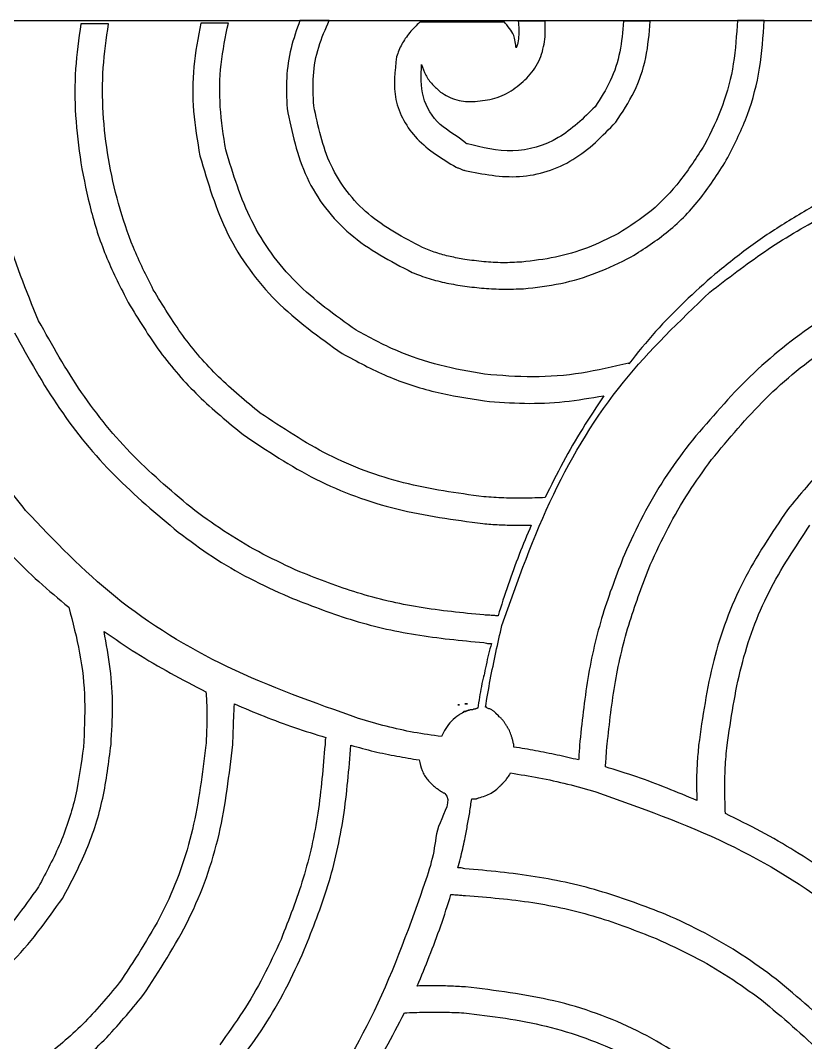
# Model space of a CAD drawing. Extents: x 0 to 371, y 0 to 260.
# Drawn here: x 257.6 to 281.68, y 228.61 to 259.95 of the extents above; entities that cross this region are included whole.
import ezdxf

# ---------------------------------------------------------------- set-up
doc = ezdxf.new("R2010")
doc.units = 0
doc.layers.add('Layer_1', color=7, linetype='CONTINUOUS')

msp = doc.modelspace()

# ---------------------------------------------------------------- linework, layer by layer
at = {"layer": 'Layer_1', "color": 7}
for points in [[(0.02646, 259.95312), (370.443122, 259.95312), (370.443122, 0.661457), (0.02646, 0.661457)], [(264.1601, 238.99802)], [(271.012917, 238.971665), (271.065622, 238.971665), (271.012917, 238.971665)], [(271.224266, 238.99802), (271.303852, 238.99802), (271.224266, 238.99802)], [(271.177249, 238.743256)], [(271.254746, 238.767026)], [(271.303852, 238.786664)], [(267.731977, 237.72833)], [(272.626769, 236.881354)], [(270.801038, 233.150832)], [(270.295128, 229.545884)]]:
    msp.add_lwpolyline(points, close=True, dxfattribs=at)
for points in [[(260.297286, 259.847393), (259.45031, 259.847393)], [(263.974582, 259.873748), (263.128122, 259.873748)], [(267.070519, 259.95333), (266.17083, 259.95333), (266.17083, 259.95333)], [(272.468125, 259.873748), (272.441243, 259.900103), (271.2775, 259.900103), (269.848644, 259.900103)], [(273.685102, 259.926458), (272.865, 259.926458), (272.865, 259.926458)], [(276.912807, 259.926458), (276.092705, 259.926458)], [(280.405625, 259.95333), (279.584993, 259.95333)], [(271.250618, 257.466143), (271.462497, 257.466143)], [(276.251349, 249.422707), (276.251349, 249.449062)], [(271.806667, 239.844997), (271.806667, 239.871352)], [(271.436144, 238.813019), (271.409792, 238.813019)], [(271.885724, 238.892084), (271.859372, 238.892084)], [(271.224266, 238.759792), (271.197913, 238.759792)], [(272.282599, 238.601145), (272.256247, 238.6275), (272.17666, 238.707082)], [(272.732708, 237.675104), (272.732708, 237.72833)], [(272.414891, 236.590415), (272.494477, 236.669997)], [(272.203542, 236.378542), (272.229894, 236.405414), (272.308952, 236.484479)], [(271.436144, 236.087604), (271.568436, 236.087604)]]:
    msp.add_lwpolyline(points, dxfattribs=at)
for points, knots in [([(258.153749, 250.745623), (257.776163, 251.66506), (256.999948, 253.555174), (256.580506, 256.670752), (256.729321, 258.781444), (256.804477, 259.847393)], [0, 0, 0, 0, 2.973144, 6.111986, 9.314545, 9.314545, 9.314545, 9.314545]), ([(259.45031, 259.847393), (259.386747, 259.388134), (259.257886, 258.457087), (259.261541, 257.025332), (259.386921, 256.070463), (259.45031, 255.587705)], [0, 0, 0, 0, 1.389803, 2.817523, 4.277442, 4.277442, 4.277442, 4.277442]), ([(261.672913, 251.69802), (261.459227, 252.12535), (261.033883, 252.975955), (260.584354, 254.330276), (260.272328, 255.712499), (260.114817, 257.108564), (260.10378, 258.495178), (260.233193, 259.39951), (260.297286, 259.847393)], [0, 0, 0, 0, 1.431756, 2.849919, 4.267886, 5.676187, 7.05785, 8.413585, 8.413585, 8.413585, 8.413585]), ([(263.128122, 259.873748), (263.043295, 259.429316), (262.873216, 258.538228), (262.870505, 257.159883), (263.024209, 256.255434), (263.101767, 255.799062)], [0, 0, 0, 0, 1.355403, 2.717584, 4.104984, 4.104984, 4.104984, 4.104984]), ([(263.895517, 255.98458), (263.826708, 256.423188), (263.690541, 257.291165), (263.713884, 258.606982), (263.888052, 259.453288), (263.974582, 259.873748)], [0, 0, 0, 0, 1.330528, 2.633032, 3.919066, 3.919066, 3.919066, 3.919066]), ([(266.17083, 259.95333), (266.070027, 259.67185), (265.866188, 259.102656), (265.736669, 258.186808), (265.761412, 257.567965), (265.773955, 257.25427)], [0, 0, 0, 0, 0.895389, 1.810613, 2.751475, 2.751475, 2.751475, 2.751475]), ([(266.594057, 257.333852), (266.577866, 257.640846), (266.545838, 258.248119), (266.712103, 259.143103), (266.952124, 259.685688), (267.070519, 259.95333)], [0, 0, 0, 0, 0.920263, 1.820399, 2.696632, 2.696632, 2.696632, 2.696632]), ([(269.848644, 259.900103), (269.795047, 259.851762), (269.684673, 259.752209), (269.536052, 259.581969), (269.444476, 259.458988), (269.398535, 259.397292)], [0, 0, 0, 0, 0.216381, 0.445603, 0.676362, 0.676362, 0.676362, 0.676362]), ([(272.838118, 259.21229), (272.836379, 259.203195), (272.832769, 259.184321), (272.817123, 259.161293), (272.795483, 259.035481), (272.767396, 259.483632), (272.640556, 259.640379), (272.525904, 259.795549), (272.468125, 259.873748)], [0, 0, 0, 0, 0.027378, 0.056811, 0.084189, 0.365043, 0.637236, 0.913769, 0.913769, 0.913769, 0.913769]), ([(272.865, 259.926458), (272.871978, 259.847201), (272.885918, 259.688858), (272.880564, 259.44873), (272.85232, 259.291399), (272.838118, 259.21229)], [0, 0, 0, 0, 0.238646, 0.476776, 0.717609, 0.717609, 0.717609, 0.717609]), ([(273.605516, 259.000417), (273.628509, 259.099607), (273.674991, 259.300124), (273.70087, 259.61165), (273.690385, 259.820982), (273.685102, 259.926458)], [0, 0, 0, 0, 0.305202, 0.616976, 0.933617, 0.933617, 0.933617, 0.933617]), ([(276.092705, 259.926458), (276.066525, 259.612138), (276.014535, 258.98793), (275.724082, 258.087409), (275.387138, 257.566744), (275.219368, 257.307497)], [0, 0, 0, 0, 0.944684, 1.876044, 2.799671, 2.799671, 2.799671, 2.799671]), ([(275.854474, 256.83104), (276.055661, 257.136145), (276.459748, 257.748951), (276.819985, 258.811792), (276.881682, 259.552686), (276.912807, 259.926458)], [0, 0, 0, 0, 1.093508, 2.196321, 3.319114, 3.319114, 3.319114, 3.319114]), ([(279.584993, 259.95333), (279.557116, 259.508812), (279.501706, 258.625286), (279.171554, 257.328709), (278.777421, 256.539003), (278.579894, 256.143227)], [0, 0, 0, 0, 1.334722, 2.652903, 3.977261, 3.977261, 3.977261, 3.977261]), ([(279.294057, 255.746352), (279.509402, 256.181958), (279.941068, 257.055149), (280.311217, 258.484794), (280.37407, 259.462494), (280.405625, 259.95333)], [0, 0, 0, 0, 1.455243, 2.917092, 4.390865, 4.390865, 4.390865, 4.390865]), ([(269.398535, 259.397292), (269.362945, 259.340057), (269.290016, 259.222774), (269.19947, 259.037269), (269.15547, 258.905978), (269.133952, 258.84177)], [0, 0, 0, 0, 0.202151, 0.414237, 0.617239, 0.617239, 0.617239, 0.617239]), ([(273.129583, 258.180312), (273.198088, 258.261352), (273.334869, 258.423163), (273.506554, 258.695287), (273.572408, 258.898334), (273.605516, 259.000417)], [0, 0, 0, 0, 0.318407, 0.635751, 0.95661, 0.95661, 0.95661, 0.95661]), ([(269.133952, 258.84177), (269.080058, 258.39831), (268.970115, 257.493654), (269.711339, 256.201068), (270.53252, 255.710564), (270.959682, 255.455413)], [0, 0, 0, 0, 1.313198, 2.678917, 4.15952, 4.15952, 4.15952, 4.15952]), ([(271.303852, 256.169582), (271.295089, 256.171241), (271.278551, 256.174373), (271.261685, 256.18615), (271.012587, 256.406755), (270.407202, 256.693865), (269.856213, 257.596081), (269.886255, 258.266626), (269.901349, 258.603542)], [0, 0, 0, 0, 0.026458, 0.049935, 0.060396, 1.026437, 2.012902, 3.009078, 3.009078, 3.009078, 3.009078]), ([(269.901349, 258.603542), (269.938181, 258.492406), (270.011883, 258.27002), (270.223533, 257.986395), (270.397386, 257.833189), (270.48375, 257.757082)], [0, 0, 0, 0, 0.349372, 0.699101, 1.044335, 1.044335, 1.044335, 1.044335]), ([(271.462497, 257.466143), (271.667306, 257.483955), (272.079775, 257.519826), (272.663184, 257.766969), (272.974427, 258.042806), (273.129583, 258.180312)], [0, 0, 0, 0, 0.614531, 1.237619, 1.856988, 1.856988, 1.856988, 1.856988]), ([(270.48375, 257.757082), (270.560191, 257.707489), (270.715467, 257.606751), (270.977048, 257.509648), (271.160201, 257.480522), (271.250618, 257.466143)], [0, 0, 0, 0, 0.272819, 0.554182, 0.828511, 0.828511, 0.828511, 0.828511]), ([(269.927702, 252.994582), (269.346852, 253.296452), (268.204509, 253.890132), (266.986175, 255.467336), (266.72499, 256.710598), (266.594057, 257.333852)], [0, 0, 0, 0, 1.9493, 3.833639, 5.727839, 5.727839, 5.727839, 5.727839]), ([(275.219368, 257.307497), (274.868478, 256.958151), (274.170776, 256.263518), (272.703145, 255.822553), (271.765143, 256.05518), (271.303852, 256.169582)], [0, 0, 0, 0, 1.472356, 2.927602, 4.335777, 4.335777, 4.335777, 4.335777]), ([(265.773955, 257.25427), (265.925243, 256.529719), (266.226364, 255.087581), (267.630176, 253.262088), (268.944763, 252.575065), (269.610413, 252.227187)], [0, 0, 0, 0, 2.201612, 4.382062, 6.618671, 6.618671, 6.618671, 6.618671]), ([(271.224266, 255.349477), (271.783893, 255.241373), (272.911016, 255.023646), (274.636043, 255.576943), (275.446462, 256.411085), (275.854474, 256.83104)], [0, 0, 0, 0, 1.692191, 3.408176, 5.14806, 5.14806, 5.14806, 5.14806]), ([(278.579894, 256.143227), (278.339658, 255.766101), (277.870723, 255.02996), (276.982181, 254.089124), (276.278551, 253.638454), (275.934061, 253.417812)], [0, 0, 0, 0, 1.340314, 2.616258, 3.840153, 3.840153, 3.840153, 3.840153]), ([(263.101767, 255.799062), (263.343836, 254.981944), (263.826176, 253.35378), (265.366193, 251.237105), (266.760906, 250.243373), (267.467394, 249.74)], [0, 0, 0, 0, 2.544261, 5.069617, 7.66199, 7.66199, 7.66199, 7.66199]), ([(267.890622, 250.454685), (267.248253, 250.913756), (265.976327, 251.822743), (264.575765, 253.756763), (264.122613, 255.240838), (263.895517, 255.98458)], [0, 0, 0, 0, 2.359118, 4.671187, 6.993908, 6.993908, 6.993908, 6.993908]), ([(276.330936, 252.703644), (276.71928, 252.952433), (277.509804, 253.458876), (278.513738, 254.502109), (279.030654, 255.326347), (279.294057, 255.746352)], [0, 0, 0, 0, 1.380368, 2.809915, 4.295235, 4.295235, 4.295235, 4.295235]), ([(259.45031, 255.587705), (259.545423, 255.089302), (259.735184, 254.094922), (260.217191, 252.650205), (260.67614, 251.750706), (260.905519, 251.301145)], [0, 0, 0, 0, 1.521336, 3.035266, 4.547924, 4.547924, 4.547924, 4.547924]), ([(270.959682, 255.455413), (270.988554, 255.444612), (271.048694, 255.422112), (271.135254, 255.382778), (271.195394, 255.360279), (271.224266, 255.349477)], [0, 0, 0, 0, 0.092457, 0.192584, 0.28504, 0.28504, 0.28504, 0.28504]), ([(278.738538, 251.618955), (279.289381, 252.044367), (280.395376, 252.898519), (282.214102, 253.983983), (283.509001, 254.55732), (284.162496, 254.846665)], [0, 0, 0, 0, 2.086879, 4.19008, 6.332928, 6.332928, 6.332928, 6.332928]), ([(282.39, 254.529372), (281.979752, 254.294977), (281.162288, 253.827921), (279.986897, 253.052117), (279.259336, 252.46615), (278.897182, 252.174477)], [0, 0, 0, 0, 1.417397, 2.824316, 4.218705, 4.218705, 4.218705, 4.218705]), ([(275.934061, 253.417812), (275.623056, 253.264665), (275.004301, 252.959976), (274.003207, 252.664444), (273.316417, 252.585014), (272.97041, 252.544997)], [0, 0, 0, 0, 1.038858, 2.066845, 3.110595, 3.110595, 3.110595, 3.110595]), ([(271.224266, 252.624062), (271.074665, 252.6524), (270.776978, 252.708789), (270.339843, 252.823068), (270.064113, 252.937814), (269.927702, 252.994582)], [0, 0, 0, 0, 0.456848, 0.909075, 1.351861, 1.351861, 1.351861, 1.351861]), ([(272.97041, 252.544997), (272.776411, 252.534193), (272.388247, 252.512575), (271.804547, 252.550802), (271.418028, 252.599599), (271.224266, 252.624062)], [0, 0, 0, 0, 0.582422, 1.165344, 1.751305, 1.751305, 1.751305, 1.751305]), ([(273.023644, 251.724375), (273.407511, 251.768131), (274.173679, 251.855465), (275.289151, 252.192875), (275.982698, 252.532909), (276.330936, 252.703644)], [0, 0, 0, 0, 1.157468, 2.310219, 3.472746, 3.472746, 3.472746, 3.472746]), ([(269.610413, 252.227187), (269.782061, 252.161693), (270.128053, 252.029676), (270.670172, 251.89397), (271.039259, 251.834011), (271.224266, 251.803957)], [0, 0, 0, 0, 0.550775, 1.1102, 1.672438, 1.672438, 1.672438, 1.672438]), ([(278.897182, 252.174477), (278.582886, 251.895231), (277.951494, 251.334254), (277.059494, 250.421194), (276.521951, 249.757043), (276.251349, 249.422707)], [0, 0, 0, 0, 1.261157, 2.533544, 3.823379, 3.823379, 3.823379, 3.823379]), ([(284.215201, 251.988958), (283.429351, 251.550179), (281.869277, 250.679111), (279.803774, 248.975111), (278.667536, 247.629784), (278.103432, 246.961875)], [0, 0, 0, 0, 2.696804, 5.35371, 7.973322, 7.973322, 7.973322, 7.973322]), ([(264.953853, 247.914788), (264.516094, 248.272667), (263.646992, 248.983178), (262.541966, 250.264069), (261.963085, 251.219232), (261.672913, 251.69802)], [0, 0, 0, 0, 1.694249, 3.363668, 5.041544, 5.041544, 5.041544, 5.041544]), ([(271.224266, 251.803957), (271.420702, 251.780978), (271.816611, 251.734667), (272.417839, 251.708593), (272.821119, 251.719099), (273.023644, 251.724375)], [0, 0, 0, 0, 0.593205, 1.195574, 1.803254, 1.803254, 1.803254, 1.803254]), ([(272.362186, 241.405625), (272.844224, 242.766165), (273.777376, 245.399961), (275.912832, 248.91915), (277.815084, 250.736646), (278.738538, 251.618955)], [0, 0, 0, 0, 4.325923, 8.374321, 12.193813, 12.193813, 12.193813, 12.193813]), ([(260.905519, 251.301145), (261.216857, 250.788587), (261.838418, 249.765306), (263.031966, 248.403071), (263.958654, 247.638055), (264.424683, 247.25333)], [0, 0, 0, 0, 1.796894, 3.587355, 5.398685, 5.398685, 5.398685, 5.398685]), ([(278.791243, 246.485935), (279.32375, 247.126099), (280.397601, 248.417049), (282.379338, 250.024816), (283.864757, 250.856411), (284.612076, 251.27479)], [0, 0, 0, 0, 2.494016, 5.029417, 7.596492, 7.596492, 7.596492, 7.596492]), ([(262.94312, 244.92479), (262.303594, 245.461921), (261.017112, 246.542423), (259.403326, 248.51777), (258.571966, 249.99999), (258.153749, 250.745623)], [0, 0, 0, 0, 2.50194, 5.032952, 7.595052, 7.595052, 7.595052, 7.595052]), ([(271.833019, 249.105413), (271.374204, 249.185045), (270.454625, 249.344647), (269.121671, 249.791291), (268.300198, 250.233971), (267.890622, 250.454685)], [0, 0, 0, 0, 1.39603, 2.797992, 4.192055, 4.192055, 4.192055, 4.192055]), ([(257.756874, 244.92479), (257.331461, 245.475633), (256.477309, 246.581628), (255.391846, 248.400354), (254.818509, 249.695253), (254.529163, 250.348748)], [0, 0, 0, 0, 2.086879, 4.19008, 6.332929, 6.332929, 6.332929, 6.332929]), ([(257.413225, 250.375103), (257.852205, 249.587562), (258.723599, 248.024256), (260.421832, 245.952422), (261.771721, 244.822816), (262.440308, 244.263332)], [0, 0, 0, 0, 2.701851, 5.363294, 7.97507, 7.97507, 7.97507, 7.97507]), ([(267.467394, 249.74), (267.920559, 249.496439), (268.827821, 249.008814), (270.305638, 248.528292), (271.323719, 248.365986), (271.833019, 248.284792)], [0, 0, 0, 0, 1.541296, 3.085767, 4.63181, 4.63181, 4.63181, 4.63181]), ([(276.251349, 249.449062), (275.769976, 249.334538), (274.806568, 249.105333), (273.31723, 248.983297), (272.328136, 249.064677), (271.833019, 249.105413)], [0, 0, 0, 0, 1.483276, 2.968589, 4.457328, 4.457328, 4.457328, 4.457328]), ([(271.833019, 248.284792), (272.240306, 248.253087), (273.054565, 248.189702), (274.279952, 248.242414), (275.083262, 248.376883), (275.483952, 248.443955)], [0, 0, 0, 0, 1.224908, 2.448871, 3.666968, 3.666968, 3.666968, 3.666968]), ([(275.483952, 248.443955), (275.266654, 248.113353), (274.829559, 247.448343), (274.225055, 246.408082), (273.866017, 245.685677), (273.685102, 245.321665)], [0, 0, 0, 0, 1.186762, 2.387184, 3.606428, 3.606428, 3.606428, 3.606428]), ([(285.168125, 248.47031), (284.655528, 248.158966), (283.632148, 247.537378), (282.269671, 246.343909), (281.504553, 245.417181), (281.119788, 244.951145)], [0, 0, 0, 0, 1.797008, 3.587659, 5.399077, 5.399077, 5.399077, 5.399077]), ([(271.806667, 245.34802), (270.981073, 245.461578), (269.341532, 245.687093), (266.998942, 246.551812), (265.634335, 247.461272), (264.953853, 247.914788)], [0, 0, 0, 0, 2.496058, 4.956903, 7.404651, 7.404651, 7.404651, 7.404651]), ([(264.424683, 247.25333), (265.153121, 246.76788), (266.61554, 245.793286), (269.132187, 244.877292), (270.892872, 244.644952), (271.779785, 244.527915)], [0, 0, 0, 0, 2.619892, 5.259721, 7.93925, 7.93925, 7.93925, 7.93925]), ([(278.103432, 246.961875), (277.846828, 246.614993), (277.329382, 245.915499), (276.672598, 244.776575), (276.304071, 243.976955), (276.119057, 243.575519)], [0, 0, 0, 0, 1.293676, 2.608719, 3.934509, 3.934509, 3.934509, 3.934509]), ([(276.912807, 243.257709), (277.088697, 243.639644), (277.438615, 244.399475), (278.06773, 245.479973), (278.550948, 246.151833), (278.791243, 246.485935)], [0, 0, 0, 0, 1.261043, 2.508743, 3.742939, 3.742939, 3.742939, 3.742939]), ([(273.685102, 245.321665), (273.473812, 245.314682), (273.053257, 245.300782), (272.426299, 245.305242), (272.012023, 245.333843), (271.806667, 245.34802)], [0, 0, 0, 0, 0.634212, 1.262339, 1.879756, 1.879756, 1.879756, 1.879756]), ([(267.970208, 238.548435), (266.609667, 239.030474), (263.97587, 239.963625), (260.456679, 242.099083), (258.639183, 244.001336), (257.756874, 244.92479)], [0, 0, 0, 0, 4.325927, 8.374326, 12.193819, 12.193819, 12.193819, 12.193819]), ([(266.17083, 243.046352), (265.788935, 243.222236), (265.029215, 243.572129), (263.948927, 244.201313), (263.27718, 244.684501), (262.94312, 244.92479)], [0, 0, 0, 0, 1.260923, 2.508409, 3.742495, 3.742495, 3.742495, 3.742495]), ([(281.119788, 244.951145), (280.641063, 244.237689), (279.677887, 242.802243), (278.765849, 240.331264), (278.518746, 238.599832), (278.394368, 237.72833)], [0, 0, 0, 0, 2.571407, 5.173575, 7.810764, 7.810764, 7.810764, 7.810764]), ([(271.779785, 244.527915), (271.945001, 244.513695), (272.273112, 244.485454), (272.767812, 244.47548), (273.096565, 244.475297), (273.261875, 244.475205)], [0, 0, 0, 0, 0.49735, 0.987713, 1.483675, 1.483675, 1.483675, 1.483675]), ([(273.261875, 244.475205), (273.136887, 244.17588), (272.884895, 243.572401), (272.541688, 242.647032), (272.344099, 242.015004), (272.244869, 241.697597)], [0, 0, 0, 0, 0.973082, 1.961866, 2.959409, 2.959409, 2.959409, 2.959409]), ([(279.267705, 237.72833), (279.387096, 238.540375), (279.624483, 240.15497), (280.466376, 242.464259), (281.362325, 243.807589), (281.807599, 244.475205)], [0, 0, 0, 0, 2.45932, 4.889889, 7.291337, 7.291337, 7.291337, 7.291337]), ([(256.539894, 244.448334), (256.794404, 244.153168), (257.306601, 243.559154), (258.158725, 242.730629), (258.77069, 242.219721), (259.07979, 241.961664)], [0, 0, 0, 0, 1.168837, 2.352252, 3.560033, 3.560033, 3.560033, 3.560033]), ([(262.440308, 244.263332), (262.785276, 244.006871), (263.480851, 243.489757), (264.617536, 242.828186), (265.420944, 242.463248), (265.82666, 242.278957)], [0, 0, 0, 0, 1.288889, 2.598853, 3.935252, 3.935252, 3.935252, 3.935252]), ([(276.119057, 243.575519), (275.883485, 242.96729), (275.405774, 241.733882), (274.95636, 239.765846), (274.815075, 238.413864), (274.743436, 237.72833)], [0, 0, 0, 0, 1.954953, 3.964391, 6.031376, 6.031376, 6.031376, 6.031376]), ([(275.589891, 237.754685), (275.661604, 238.398764), (275.803307, 239.671439), (276.242012, 241.521307), (276.691402, 242.684585), (276.912807, 243.257709)], [0, 0, 0, 0, 1.943253, 3.839796, 5.681605, 5.681605, 5.681605, 5.681605]), ([(271.806667, 241.723435), (271.145238, 241.788087), (269.839346, 241.915732), (267.942414, 242.353195), (266.754998, 242.817788), (266.17083, 243.046352)], [0, 0, 0, 0, 1.992711, 3.934312, 5.814503, 5.814503, 5.814503, 5.814503]), ([(265.82666, 242.278957), (266.447993, 242.034482), (267.709897, 241.537962), (269.723457, 241.074972), (271.107558, 240.943078), (271.806667, 240.876459)], [0, 0, 0, 0, 2.001242, 4.064446, 6.170165, 6.170165, 6.170165, 6.170165]), ([(259.07979, 241.961664), (259.203238, 241.495831), (259.450487, 240.562829), (259.603924, 239.118152), (259.554526, 238.155274), (259.529892, 237.675104)], [0, 0, 0, 0, 1.444513, 2.893172, 4.334216, 4.334216, 4.334216, 4.334216]), ([(272.244869, 241.697597), (272.19914, 241.699571), (272.104039, 241.703676), (271.958408, 241.719072), (271.857834, 241.721964), (271.806667, 241.723435)], [0, 0, 0, 0, 0.137291, 0.285517, 0.439029, 0.439029, 0.439029, 0.439029]), ([(271.859372, 238.892084), (271.906891, 239.174316), (272.001854, 239.738323), (272.176215, 240.5751), (272.300415, 241.129766), (272.362186, 241.405625)], [0, 0, 0, 0, 0.858539, 1.715687, 2.563775, 2.563775, 2.563775, 2.563775]), ([(260.376352, 237.754685), (260.3994, 238.142252), (260.445406, 238.915879), (260.371088, 240.078562), (260.233707, 240.839859), (260.164995, 241.220624)], [0, 0, 0, 0, 1.164036, 2.323554, 3.483782, 3.483782, 3.483782, 3.483782]), ([(260.164995, 241.220624), (260.490881, 240.995661), (261.149414, 240.54107), (262.196328, 239.929808), (262.921201, 239.556703), (263.286769, 239.36854)], [0, 0, 0, 0, 1.187646, 2.399927, 3.63333, 3.63333, 3.63333, 3.63333]), ([(271.806667, 240.876459), (271.832928, 240.869352), (271.884822, 240.855309), (271.965081, 240.850246), (272.017961, 240.850151), (272.044368, 240.850103)], [0, 0, 0, 0, 0.081416, 0.16088, 0.240151, 0.240151, 0.240151, 0.240151]), ([(272.044368, 240.850103), (272.012358, 240.742099), (271.947669, 240.523829), (271.880688, 240.185724), (271.831478, 239.959206), (271.806667, 239.844997)], [0, 0, 0, 0, 0.337756, 0.682584, 1.033247, 1.033247, 1.033247, 1.033247]), ([(271.806667, 239.871352), (271.782025, 239.759123), (271.733311, 239.537264), (271.673726, 239.201494), (271.638751, 238.978172), (271.621141, 238.865728)], [0, 0, 0, 0, 0.344675, 0.68137, 1.022816, 1.022816, 1.022816, 1.022816]), ([(263.286769, 239.36854), (263.299336, 239.185714), (263.324319, 238.822285), (263.312543, 238.274736), (263.295393, 237.911175), (263.286769, 237.72833)], [0, 0, 0, 0, 0.549499, 1.092317, 1.641533, 1.641533, 1.641533, 1.641533]), ([(264.106874, 237.754685), (264.114093, 237.889545), (264.128737, 238.163082), (264.138579, 238.577847), (264.152891, 238.85728), (264.1601, 238.99802)], [0, 0, 0, 0, 0.405139, 0.821744, 1.244502, 1.244502, 1.244502, 1.244502]), ([(264.1601, 238.99802), (264.462188, 238.869081), (265.069118, 238.610028), (266.004753, 238.264783), (266.642906, 238.066161), (266.96458, 237.966042)], [0, 0, 0, 0, 0.985277, 1.979537, 2.990115, 2.990115, 2.990115, 2.990115]), ([(271.409792, 238.813019), (271.394464, 238.811893), (271.367142, 238.809888), (271.33407, 238.792376), (271.306246, 238.78863), (271.283684, 238.778591), (271.268189, 238.776728), (271.249063, 238.752853), (271.251117, 238.763006), (271.253242, 238.764548), (271.256807, 238.769842), (271.245104, 238.760738), (271.236764, 238.7606), (271.228797, 238.760085), (271.224266, 238.759792)], [0, 0, 0, 0, 0.045619, 0.081319, 0.109622, 0.1305, 0.150673, 0.169716, 0.172877, 0.175477, 0.178216, 0.187204, 0.197038, 0.210012, 0.210012, 0.210012, 0.210012]), ([(271.303852, 238.786664), (271.310723, 238.789004), (271.324176, 238.793588), (271.337892, 238.799238), (271.363755, 238.814849), (271.342714, 238.811088), (271.326242, 238.805202), (271.312283, 238.793644), (271.303852, 238.786664)], [0, 0, 0, 0, 0.020704, 0.040541, 0.059394, 0.067237, 0.087889, 0.119385, 0.119385, 0.119385, 0.119385]), ([(271.621141, 238.865728), (271.612152, 238.863979), (271.593528, 238.860355), (271.569673, 238.844894), (271.536157, 238.83735), (271.499378, 238.83642), (271.466358, 238.819228), (271.445408, 238.814923), (271.436144, 238.813019)], [0, 0, 0, 0, 0.027247, 0.056453, 0.083699, 0.129319, 0.165019, 0.193322, 0.193322, 0.193322, 0.193322]), ([(272.018016, 238.839374), (272.000529, 238.841076), (271.966388, 238.844399), (271.92086, 238.863573), (271.896803, 238.883094), (271.885724, 238.892084)], [0, 0, 0, 0, 0.052517, 0.102532, 0.145226, 0.145226, 0.145226, 0.145226]), ([(272.17666, 238.707082), (272.174861, 238.714233), (272.17103, 238.729468), (272.145854, 238.740748), (272.121509, 238.762138), (272.089921, 238.788146), (272.051984, 238.810996), (272.02893, 238.830256), (272.018016, 238.839374)], [0, 0, 0, 0, 0.021038, 0.044821, 0.076889, 0.11949, 0.166879, 0.20948, 0.20948, 0.20948, 0.20948]), ([(270.510102, 237.992914), (270.227316, 238.033583), (269.658536, 238.115384), (268.810028, 238.301586), (268.251519, 238.465749), (267.970208, 238.548435)], [0, 0, 0, 0, 0.856908, 1.723535, 2.603017, 2.603017, 2.603017, 2.603017]), ([(271.039269, 238.654372), (270.963441, 238.596225), (270.811598, 238.479789), (270.631931, 238.252294), (270.55067, 238.079284), (270.510102, 237.992914)], [0, 0, 0, 0, 0.285942, 0.572589, 0.85835, 0.85835, 0.85835, 0.85835]), ([(271.197913, 238.759792), (271.196398, 238.752598), (271.193783, 238.740175), (271.182439, 238.735959), (271.170129, 238.731212), (271.17228, 238.737944), (271.174963, 238.740279), (271.189774, 238.75928), (271.122224, 238.695845), (271.088719, 238.681037), (271.055522, 238.663136), (271.039269, 238.654372)], [0, 0, 0, 0, 0.019808, 0.034208, 0.041106, 0.04551, 0.049066, 0.052737, 0.111076, 0.165295, 0.217303, 0.217303, 0.217303, 0.217303]), ([(271.177249, 238.743256), (271.179645, 238.74518), (271.184371, 238.748978), (271.189806, 238.752846), (271.201282, 238.761416), (271.191433, 238.757301), (271.184719, 238.753353), (271.179966, 238.746928), (271.177249, 238.743256)], [0, 0, 0, 0, 0.008781, 0.017325, 0.026481, 0.030543, 0.040367, 0.053478, 0.053478, 0.053478, 0.053478]), ([(271.254746, 238.767026), (271.256842, 238.768464), (271.261644, 238.771755), (271.267192, 238.777193), (271.282282, 238.788751), (271.269976, 238.784082), (271.26192, 238.779418), (271.257344, 238.771514), (271.254746, 238.767026)], [0, 0, 0, 0, 0.00733, 0.016788, 0.030106, 0.034953, 0.046269, 0.06113, 0.06113, 0.06113, 0.06113]), ([(272.732708, 237.72833), (272.723943, 237.763291), (272.706876, 237.831369), (272.681233, 237.928611), (272.654374, 238.017201), (272.625981, 238.099482), (272.594057, 238.180939), (272.552675, 238.245955), (272.522707, 238.302739), (272.492531, 238.344496), (272.462564, 238.402832), (272.414629, 238.467891), (272.357116, 238.543329), (272.30743, 238.58188), (272.282599, 238.601145)], [0, 0, 0, 0, 0.108128, 0.210555, 0.301685, 0.385703, 0.471853, 0.563171, 0.616246, 0.664269, 0.717344, 0.812459, 0.906419, 1.000284, 1.000284, 1.000284, 1.000284]), ([(266.96458, 237.966042), (266.957508, 237.942071), (266.944115, 237.896677), (266.938103, 237.825231), (266.938185, 237.778823), (266.938227, 237.754685)], [0, 0, 0, 0, 0.074783, 0.141617, 0.214058, 0.214058, 0.214058, 0.214058]), ([(259.529892, 237.675104), (259.462939, 237.174516), (259.329054, 236.173489), (258.863544, 234.72378), (258.390114, 233.833529), (258.153749, 233.38906)], [0, 0, 0, 0, 1.513346, 3.026242, 4.534674, 4.534674, 4.534674, 4.534674]), ([(258.894788, 233.044895), (259.153991, 233.532994), (259.672394, 234.509188), (260.171229, 236.104191), (260.307864, 237.203607), (260.376352, 237.754685)], [0, 0, 0, 0, 1.655747, 3.311482, 4.975489, 4.975489, 4.975489, 4.975489]), ([(263.286769, 237.72833), (263.179846, 236.863578), (262.967237, 235.144066), (262.103334, 232.678739), (261.162218, 231.244608), (260.694161, 230.531354)], [0, 0, 0, 0, 2.61027, 5.190383, 7.743212, 7.743212, 7.743212, 7.743212]), ([(261.35562, 230.055413), (261.856725, 230.820776), (262.862149, 232.356409), (263.793621, 234.991222), (264.002072, 236.830139), (264.106874, 237.754685)], [0, 0, 0, 0, 2.738092, 5.493738, 8.280049, 8.280049, 8.280049, 8.280049]), ([(266.938227, 237.754685), (266.880754, 237.051838), (266.767482, 235.666629), (266.324217, 233.651258), (265.831612, 232.394349), (265.588958, 231.775205)], [0, 0, 0, 0, 2.114445, 4.167261, 6.160141, 6.160141, 6.160141, 6.160141]), ([(266.303122, 231.457396), (266.56179, 232.10711), (267.087221, 233.426868), (267.554436, 235.541958), (267.672375, 236.99434), (267.731977, 237.72833)], [0, 0, 0, 0, 2.095571, 4.256707, 6.464771, 6.464771, 6.464771, 6.464771]), ([(267.731977, 237.72833), (267.968787, 237.663175), (268.435702, 237.534707), (269.135055, 237.392528), (269.596352, 237.315806), (269.822292, 237.278229)], [0, 0, 0, 0, 0.736639, 1.452427, 2.139573, 2.139573, 2.139573, 2.139573]), ([(274.717083, 237.278229), (274.496847, 237.329329), (274.05757, 237.431254), (273.395838, 237.563685), (272.953397, 237.638024), (272.732708, 237.675104)], [0, 0, 0, 0, 0.678238, 1.352795, 2.024117, 2.024117, 2.024117, 2.024117]), ([(274.743436, 237.72833), (274.741869, 237.677626), (274.738793, 237.578024), (274.721726, 237.428535), (274.718649, 237.328932), (274.717083, 237.278229)], [0, 0, 0, 0, 0.152124, 0.298834, 0.450958, 0.450958, 0.450958, 0.450958]), ([(275.537186, 237.068422), (275.544287, 237.145267), (275.558299, 237.296891), (275.568676, 237.526168), (275.582754, 237.677815), (275.589891, 237.754685)], [0, 0, 0, 0, 0.231486, 0.456754, 0.688326, 0.688326, 0.688326, 0.688326]), ([(278.394368, 237.72833), (278.378548, 237.542898), (278.346778, 237.170514), (278.325557, 236.605315), (278.336258, 236.22631), (278.341663, 236.034894)], [0, 0, 0, 0, 0.558295, 1.121167, 1.695522, 1.695522, 1.695522, 1.695522]), ([(279.215, 235.638019), (279.208053, 235.873489), (279.194275, 236.340505), (279.203697, 237.038672), (279.246409, 237.498871), (279.267705, 237.72833)], [0, 0, 0, 0, 0.706737, 1.401697, 2.092798, 2.092798, 2.092798, 2.092798]), ([(269.822292, 237.278229), (269.84819, 237.167769), (269.899442, 236.949174), (270.077515, 236.65729), (270.241989, 236.507156), (270.324577, 236.431769)], [0, 0, 0, 0, 0.338859, 0.670584, 1.00515, 1.00515, 1.00515, 1.00515]), ([(278.341663, 236.034894), (278.038835, 236.162024), (277.429913, 236.417657), (276.49658, 236.769212), (275.858397, 236.968245), (275.537186, 237.068422)], [0, 0, 0, 0, 0.985284, 1.981199, 2.990435, 2.990435, 2.990435, 2.990435]), ([(272.494477, 236.669997), (272.495918, 236.677017), (272.498652, 236.69035), (272.516655, 236.702354), (272.51939, 236.715686), (272.52083, 236.722707)], [0, 0, 0, 0, 0.020705, 0.039319, 0.060024, 0.060024, 0.060024, 0.060024]), ([(272.52083, 236.722707), (272.536491, 236.739856), (272.566238, 236.772429), (272.599573, 236.827257), (272.617849, 236.863611), (272.626769, 236.881354)], [0, 0, 0, 0, 0.069511, 0.132028, 0.191624, 0.191624, 0.191624, 0.191624]), ([(272.626769, 236.881354), (272.918267, 236.833594), (273.503875, 236.737646), (274.37913, 236.546771), (274.956007, 236.382251), (275.24625, 236.299477)], [0, 0, 0, 0, 0.886089, 1.780118, 2.685403, 2.685403, 2.685403, 2.685403]), ([(270.324577, 236.431769), (270.342589, 236.421151), (270.379593, 236.399337), (270.42827, 236.35755), (270.476922, 236.33357), (270.508052, 236.304918), (270.538807, 236.294705), (270.559032, 236.270093), (270.588549, 236.268973), (270.604914, 236.256122), (270.839844, 236.049371), (270.350033, 235.309939), (270.312775, 234.481441), (270.126874, 233.894688), (270.033641, 233.600417)], [0, 0, 0, 0, 0.062639, 0.128686, 0.191325, 0.224153, 0.253776, 0.286604, 0.313097, 0.336709, 0.347259, 1.251695, 2.152429, 3.058669, 3.058669, 3.058669, 3.058669]), ([(271.647493, 236.113959), (271.71568, 236.133136), (271.849503, 236.170774), (272.039522, 236.256524), (272.14894, 236.337923), (272.203542, 236.378542)], [0, 0, 0, 0, 0.212426, 0.416911, 0.620595, 0.620595, 0.620595, 0.620595]), ([(272.308952, 236.484479), (272.316095, 236.486393), (272.331365, 236.490486), (272.343815, 236.514503), (272.356185, 236.539649), (272.385112, 236.542622), (272.395656, 236.568753), (272.407875, 236.582514), (272.414891, 236.590415)], [0, 0, 0, 0, 0.021215, 0.045348, 0.077606, 0.098644, 0.122428, 0.154496, 0.154496, 0.154496, 0.154496]), ([(271.012917, 233.970937), (271.039284, 234.067894), (271.091893, 234.261344), (271.16581, 234.551763), (271.233277, 234.885462), (271.302342, 235.258405), (271.378643, 235.671995), (271.416917, 235.94863), (271.436144, 236.087604)], [0, 0, 0, 0, 0.301445, 0.601445, 0.898796, 1.322541, 1.73941, 2.160246, 2.160246, 2.160246, 2.160246]), ([(271.568436, 236.087604), (271.577427, 236.089338), (271.596056, 236.092932), (271.619873, 236.10863), (271.638502, 236.112224), (271.647493, 236.113959)], [0, 0, 0, 0, 0.027247, 0.056453, 0.0837, 0.0837, 0.0837, 0.0837]), ([(275.24625, 236.299477), (276.60675, 235.817446), (279.240439, 234.884318), (282.759414, 232.748787), (284.576795, 230.846571), (285.459061, 229.923122)], [0, 0, 0, 0, 4.325799, 8.373985, 12.193381, 12.193381, 12.193381, 12.193381]), ([(282.336766, 233.838645), (282.01053, 234.056623), (281.350139, 234.497868), (280.306725, 235.09742), (279.580801, 235.456882), (279.215, 235.638019)], [0, 0, 0, 0, 1.176854, 2.382276, 3.606699, 3.606699, 3.606699, 3.606699]), ([(271.224266, 233.944582), (271.200296, 233.951654), (271.154904, 233.965047), (271.08346, 233.971061), (271.037054, 233.970979), (271.012917, 233.970937)], [0, 0, 0, 0, 0.074781, 0.141612, 0.214051, 0.214051, 0.214051, 0.214051]), ([(277.389269, 232.542084), (276.749869, 232.786647), (275.449423, 233.284051), (273.374551, 233.746976), (271.947157, 233.87815), (271.224266, 233.944582)], [0, 0, 0, 0, 2.051895, 4.173252, 6.349978, 6.349978, 6.349978, 6.349978]), ([(270.033641, 233.600417), (269.55161, 232.239917), (268.618482, 229.606228), (266.482953, 226.087252), (264.580738, 224.26987), (263.657288, 223.387604)], [0, 0, 0, 0, 4.325799, 8.373985, 12.193381, 12.193381, 12.193381, 12.193381]), ([(258.153749, 233.38906), (257.69472, 232.746699), (256.78584, 231.474819), (254.852046, 230.074177), (253.368073, 229.621045), (252.62437, 229.393955)], [0, 0, 0, 0, 2.359034, 4.670902, 6.993497, 6.993497, 6.993497, 6.993497]), ([(252.835727, 228.679271), (253.652845, 228.92134), (255.281009, 229.403679), (257.397684, 230.943695), (258.391416, 232.338407), (258.894788, 233.044895)], [0, 0, 0, 0, 2.544261, 5.069616, 7.661989, 7.661989, 7.661989, 7.661989]), ([(269.769057, 230.346352), (269.892725, 230.648983), (270.142014, 231.259027), (270.497461, 232.190438), (270.699307, 232.828997), (270.801038, 233.150832)], [0, 0, 0, 0, 0.98081, 1.97712, 2.98951, 2.98951, 2.98951, 2.98951]), ([(270.801038, 233.150832), (270.851697, 233.149267), (270.951172, 233.146194), (271.100485, 233.129115), (271.199959, 233.126042), (271.250618, 233.124477)], [0, 0, 0, 0, 0.151989, 0.298449, 0.450438, 0.450438, 0.450438, 0.450438]), ([(271.250618, 233.124477), (271.938145, 233.066884), (273.294484, 232.953266), (275.264647, 232.517087), (276.494254, 232.037279), (277.098333, 231.80156)], [0, 0, 0, 0, 2.068679, 4.08105, 6.024423, 6.024423, 6.024423, 6.024423]), ([(280.775618, 230.557709), (280.429898, 230.809138), (279.730136, 231.318046), (278.599205, 231.987725), (277.795208, 232.356094), (277.389269, 232.542084)], [0, 0, 0, 0, 1.282083, 2.595024, 3.933957, 3.933957, 3.933957, 3.933957]), ([(265.588958, 231.775205), (265.413033, 231.393263), (265.063034, 230.633399), (264.433628, 229.552969), (263.950329, 228.881086), (263.709999, 228.546979)], [0, 0, 0, 0, 1.261102, 2.508929, 3.743202, 3.743202, 3.743202, 3.743202]), ([(277.098333, 231.80156), (277.480228, 231.625676), (278.239947, 231.275783), (279.320232, 230.646599), (279.991978, 230.163411), (280.326038, 229.923122)], [0, 0, 0, 0, 1.260922, 2.508405, 3.74249, 3.74249, 3.74249, 3.74249]), ([(264.318747, 228.044167), (264.574846, 228.395675), (265.08938, 229.101895), (265.752862, 230.24575), (266.118722, 231.051356), (266.303122, 231.457396)], [0, 0, 0, 0, 1.304167, 2.620229, 3.957614, 3.957614, 3.957614, 3.957614]), ([(260.694161, 230.531354), (260.336687, 230.092786), (259.626954, 229.222052), (258.339286, 228.128944), (257.002147, 227.261541), (255.636092, 226.616215), (254.286176, 226.153765), (253.354703, 225.967784), (252.888953, 225.87479)], [0, 0, 0, 0, 1.694336, 3.363942, 5.041931, 6.462934, 7.88643, 9.310004, 9.310004, 9.310004, 9.310004]), ([(271.250618, 230.319997), (271.085382, 230.328667), (270.757022, 230.345896), (270.262911, 230.362659), (269.934326, 230.351809), (269.769057, 230.346352)], [0, 0, 0, 0, 0.496425, 0.986507, 1.482446, 1.482446, 1.482446, 1.482446]), ([(287.020208, 213.598021), (287.191594, 214.850939), (287.532765, 217.345067), (287.10435, 221.052901), (286.031737, 224.240206), (284.472162, 226.781631), (282.793911, 228.859867), (281.445205, 229.994435), (280.775618, 230.557709)], [0, 0, 0, 0, 3.781588, 7.527836, 11.082466, 13.779271, 16.436178, 19.055791, 19.055791, 19.055791, 19.055791]), ([(257.307288, 226.536249), (257.819885, 226.847593), (258.843263, 227.46918), (260.205738, 228.66265), (260.970855, 229.589378), (261.35562, 230.055413)], [0, 0, 0, 0, 1.797007, 3.587655, 5.399073, 5.399073, 5.399073, 5.399073]), ([(278.818125, 227.568227), (278.068404, 228.067877), (276.563303, 229.07095), (273.968695, 229.989596), (272.159583, 230.209506), (271.250618, 230.319997)], [0, 0, 0, 0, 2.695811, 5.411971, 8.154737, 8.154737, 8.154737, 8.154737]), ([(280.326038, 229.923122), (280.965527, 229.385997), (282.251921, 228.305518), (283.865441, 226.330094), (284.696711, 224.847915), (285.114891, 224.102288)], [0, 0, 0, 0, 2.501839, 5.032693, 7.594724, 7.594724, 7.594724, 7.594724]), ([(267.520099, 226.377602), (267.744689, 226.710004), (268.196694, 227.37899), (268.809806, 228.433351), (269.18391, 229.160368), (269.372182, 229.526247)], [0, 0, 0, 0, 1.203234, 2.421602, 3.655967, 3.655967, 3.655967, 3.655967]), ([(269.372182, 229.526247), (269.474227, 229.530206), (269.679023, 229.538153), (269.986717, 229.544593), (270.192337, 229.545454), (270.295128, 229.545884)], [0, 0, 0, 0, 0.30636, 0.614843, 0.923219, 0.923219, 0.923219, 0.923219]), ([(270.295128, 229.545884), (270.397158, 229.545458), (270.59976, 229.544613), (270.900738, 229.538235), (271.099572, 229.530214), (271.197913, 229.526247)], [0, 0, 0, 0, 0.306088, 0.607806, 0.903067, 0.903067, 0.903067, 0.903067]), ([(271.197913, 229.526247), (272.046669, 229.420928), (273.736077, 229.211295), (276.134945, 228.326118), (278.080152, 227.172306), (279.562441, 225.882443), (280.675585, 224.612359), (281.253386, 223.655757), (281.543016, 223.176247)], [0, 0, 0, 0, 2.558737, 5.093043, 7.60685, 9.301099, 10.970518, 12.648395, 12.648395, 12.648395, 12.648395])]:
    msp.add_open_spline(points, degree=3, knots=knots, dxfattribs=at)

doc.saveas('drawing.dxf')
